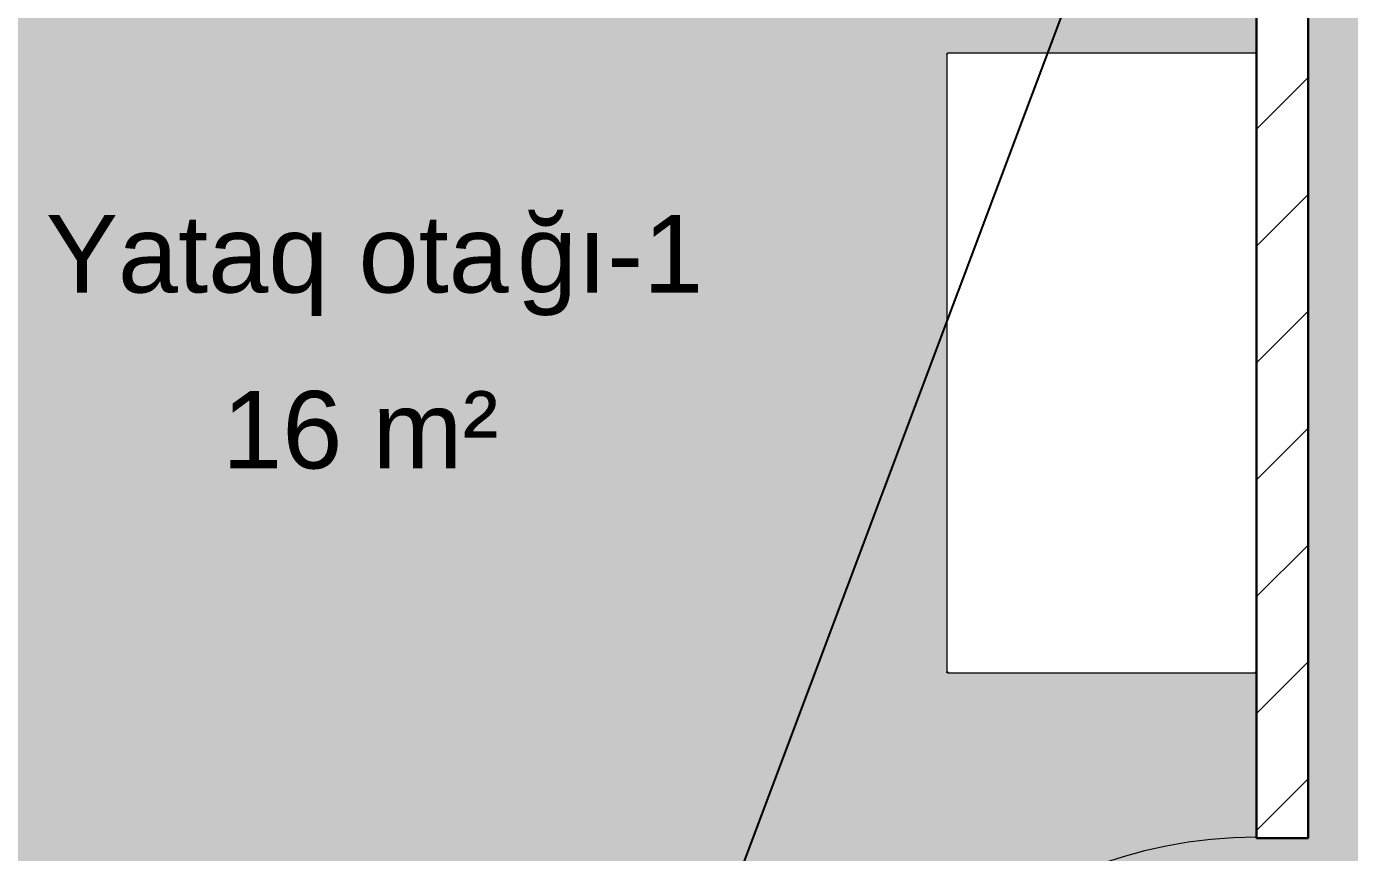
# Model space of a CAD drawing. Header units: millimetres. Extents: x 1680 to 166026, y 35966 to 91121.
# Drawn here: x 70126 to 72689, y 58185 to 59784 of the extents above; entities that cross this region are included whole.
import ezdxf

# ---------------------------------------------------------------- set-up
doc = ezdxf.new("R2010")
doc.units = ezdxf.units.MM
doc.linetypes.add('Aligning Line', pattern=[6, 3, -3])
for name, color, linetype, lineweight in [('A-AREA-IDEN', 7, 'Continuous', 9), ('A-AREA-PATT', 32, 'Continuous', 18), ('A-DOOR', 31, 'Continuous', 18), ('A-WALL', 255, 'Continuous', 18), ('A-WALL-PATT', 111, 'Continuous', 50), ('I-Furn', 252, 'Continuous', 13)]:
    doc.layers.add(name, color=color, linetype=linetype, lineweight=lineweight)
doc.styles.add('Arial', font='arial.ttf', dxfattribs={"height": 150})

# ---------------------------------------------------------------- blocks, each defined once
blk = doc.blocks.new('M_Single-Flush - 900 x 2650-226908-mebel yerləşmə planı')
at = {"layer": 'A-DOOR', "lineweight": 25}
for p, q in [((399, -50), (399, -950.2)), ((450, -50), (399, -50)), ((450, -50), (450, -950.2)), ((450, -950.2), (399, -950.2))]:
    blk.add_line(p, q, dxfattribs=at)
at = {"layer": 'A-DOOR'}
blk.add_arc((450, -50), 901.7, 180, 266.7576, dxfattribs=at)
blk = doc.blocks.new('CON_Connection_Tbls_Forge - Forge Occasional Rectangular Coffee Table - TFG-RND-V8-mebel yerləşmə planı')
at = {"layer": 'I-Furn'}
for p, q in [((-600, 298), (-600, -298)), ((598, 300), (-598, 300)), ((600, -298), (600, 298))]:
    blk.add_line(p, q, dxfattribs=at)
for points, knots in [([(-600, 298), (-600, 298.1), (-600, 298.3), (-599.9, 298.6), (-599.8, 298.9), (-599.6, 299.1), (-599.5, 299.3), (-599.4, 299.4)], [0, 0, 0, 0, 0.25, 0.5, 0.625, 0.75, 1, 1, 1, 1]), ([(-599.4, 299.4), (-599.3, 299.5), (-599.1, 299.6), (-598.9, 299.8), (-598.6, 299.9), (-598.3, 300), (-598.1, 300), (-598, 300)], [0, 0, 0, 0, 0.25, 0.375, 0.5, 0.75, 1, 1, 1, 1]), ([(598, 300), (598.2, 300), (598.4, 300), (598.7, 299.9), (599.1, 299.7), (599.3, 299.5), (599.4, 299.4)], [0, 0, 0, 0, 0.333333, 0.5, 0.666667, 1, 1, 1, 1]), ([(599.4, 299.4), (599.5, 299.3), (599.7, 299.1), (599.9, 298.7), (600, 298.4), (600, 298.2), (600, 298)], [0, 0, 0, 0, 0.333333, 0.5, 0.666667, 1, 1, 1, 1]), ([(-599.4, -299.4), (-599.5, -299.3), (-599.7, -299.1), (-599.9, -298.7), (-600, -298.4), (-600, -298.2), (-600, -298)], [0, 0, 0, 0, 0.333333, 0.5, 0.666667, 1, 1, 1, 1]), ([(-598, -300), (-598.2, -300), (-598.4, -300), (-598.7, -299.9), (-599.1, -299.7), (-599.3, -299.5), (-599.4, -299.4)], [0, 0, 0, 0, 0.333333, 0.5, 0.666667, 1, 1, 1, 1]), ([(599.4, -299.4), (599.3, -299.5), (599.1, -299.7), (598.7, -299.9), (598.4, -300), (598.2, -300), (598, -300)], [0, 0, 0, 0, 0.333333, 0.5, 0.666667, 1, 1, 1, 1]), ([(600, -298), (600, -298.2), (600, -298.4), (599.9, -298.7), (599.7, -299.1), (599.5, -299.3), (599.4, -299.4)], [0, 0, 0, 0, 0.333333, 0.5, 0.666667, 1, 1, 1, 1])]:
    blk.add_open_spline(points, degree=3, knots=knots, dxfattribs=at)
for points in [[(-598, 298), (-598.2, 298.2), (-598.5, 298.5), (-599, 299), (-599.3, 299.3), (-599.4, 299.4)], [(599.4, 299.4), (599.3, 299.3), (599, 299), (598.5, 298.5), (598.2, 298.2), (598, 298)], [(-599.4, -299.4), (-599.3, -299.3), (-599, -299), (-598.5, -298.5), (-598.2, -298.2), (-598, -298)], [(599.4, -299.4), (599.3, -299.3), (599, -299), (598.5, -298.5), (598.2, -298.2), (598, -298)]]:
    blk.add_open_spline(points, degree=3, dxfattribs=at)

msp = doc.modelspace()

# ---------------------------------------------------------------- hatches: boundary and pattern name
at = {"layer": 'A-AREA-PATT'}
msp.add_hatch(color=253, dxfattribs=at).paths.add_polyline_path([(73966.1, 57012.4), (74069.1, 57012.4), (74069.1, 58012.4), (74119.1, 58012.4), (74119.1, 58812.4), (74069.1, 58812.4), (74069.1, 60912.4), (74179.1, 60912.4), (74179.1, 61712.4), (74069.1, 61712.4), (74069.1, 62112.4), (73169.1, 62112.4), (73169.1, 61912.4), (72609.1, 61912.4), (72609.1, 58212.4), (72559.1, 58212.4), (72559.1, 57312.4), (72609.1, 57312.4), (72609.1, 57012.4), (73280.2, 57012.4)], flags=0)
h = msp.add_hatch(color=71, dxfattribs=at)
h.paths.add_polyline_path([(69109.1, 57112.4), (72509.1, 57112.4), (72509.1, 57312.4), (72559.1, 57312.4), (72559.1, 58212.4), (72509.1, 58212.4), (72508.5, 58533), (72507.4, 58532.4), (72507.1, 58532.4), (71910, 58532.7), (71909.1, 58534.1), (71909.1, 58534.4), (71909.4, 59731.5), (71910.6, 59732.3), (71911.1, 59732.4), (72508.1, 59732.1), (72509, 59730.9), (72509.1, 59731.8), (72509.1, 61912.4), (69109.1, 61912.4), (69109.1, 57150.2)], flags=0)
h.paths.add_polyline_path([(69570.1, 57122.6), (69449.2, 57122.6), (69449.2, 57722.6), (71523.8, 57722.6), (71523.8, 57122.6), (70806.8, 57122.6)], flags=0)
at = {"layer": 'A-WALL-PATT', "lineweight": 18}
h = msp.add_hatch(dxfattribs=at)
h.set_pattern_fill('FP_1', color=256, style=0, pattern_type=2)
h.set_pattern_definition([(45, (57399.48, 59862.21), (-113.1371, 113.1371), [])])
h.paths.add_polyline_path([(72509.1, 57012.4), (72609.1, 57012.4), (72609.1, 57312.4), (72509.1, 57312.4), (72509.1, 57112.4)], flags=0)
h.paths.add_polyline_path([(72609.1, 58212.4), (72609.1, 61912.4), (72509.1, 61912.4), (72509.1, 58212.4)], flags=0)

# ---------------------------------------------------------------- linework, layer by layer
at = {"ltscale": 20}
msp.add_line((79233.5, 78709.8), (63391.4, 36542.1), dxfattribs=at)
at = {"layer": 'A-WALL', "lineweight": 30}
for p, q in [((72509.1, 61912.4), (72509.1, 58212.4)), ((72609.1, 58212.4), (72609.1, 61912.4)), ((72509.1, 58212.4), (72609.1, 58212.4))]:
    msp.add_line(p, q, dxfattribs=at)

# ---------------------------------------------------------------- block references
at = {"layer": 'A-DOOR', "linetype": 'Aligning Line', "rotation": 269.9999999999999}
msp.add_blockref('M_Single-Flush - 900 x 2650-226908-mebel yerləşmə planı', (72559.1, 57762.4), dxfattribs=at)
at = {"layer": 'I-Furn', "rotation": 90.0000000000001}
msp.add_blockref('CON_Connection_Tbls_Forge - Forge Occasional Rectangular Coffee Table - TFG-RND-V8-mebel yerləşmə planı', (72209.1, 59132.4), dxfattribs=at)

# ---------------------------------------------------------------- texts
at = {"layer": 'A-AREA-IDEN', "char_height": 150, "attachment_point": 1, "style": 'Arial'}
for s, insert, width in [('ğ\\fArial|b0|i0|c238|p34|;ı-1', (71076.3, 59418.9), 444.937), ('Yataq ota', (70163.5, 59418.9), 1106.329), ('16 m\\fArial|b0|i0|c238|p34|;²', (70505, 59078.3), 665.401)]:
    msp.add_mtext(s, dxfattribs=dict(at, insert=insert, width=width))

doc.saveas('drawing.dxf')
